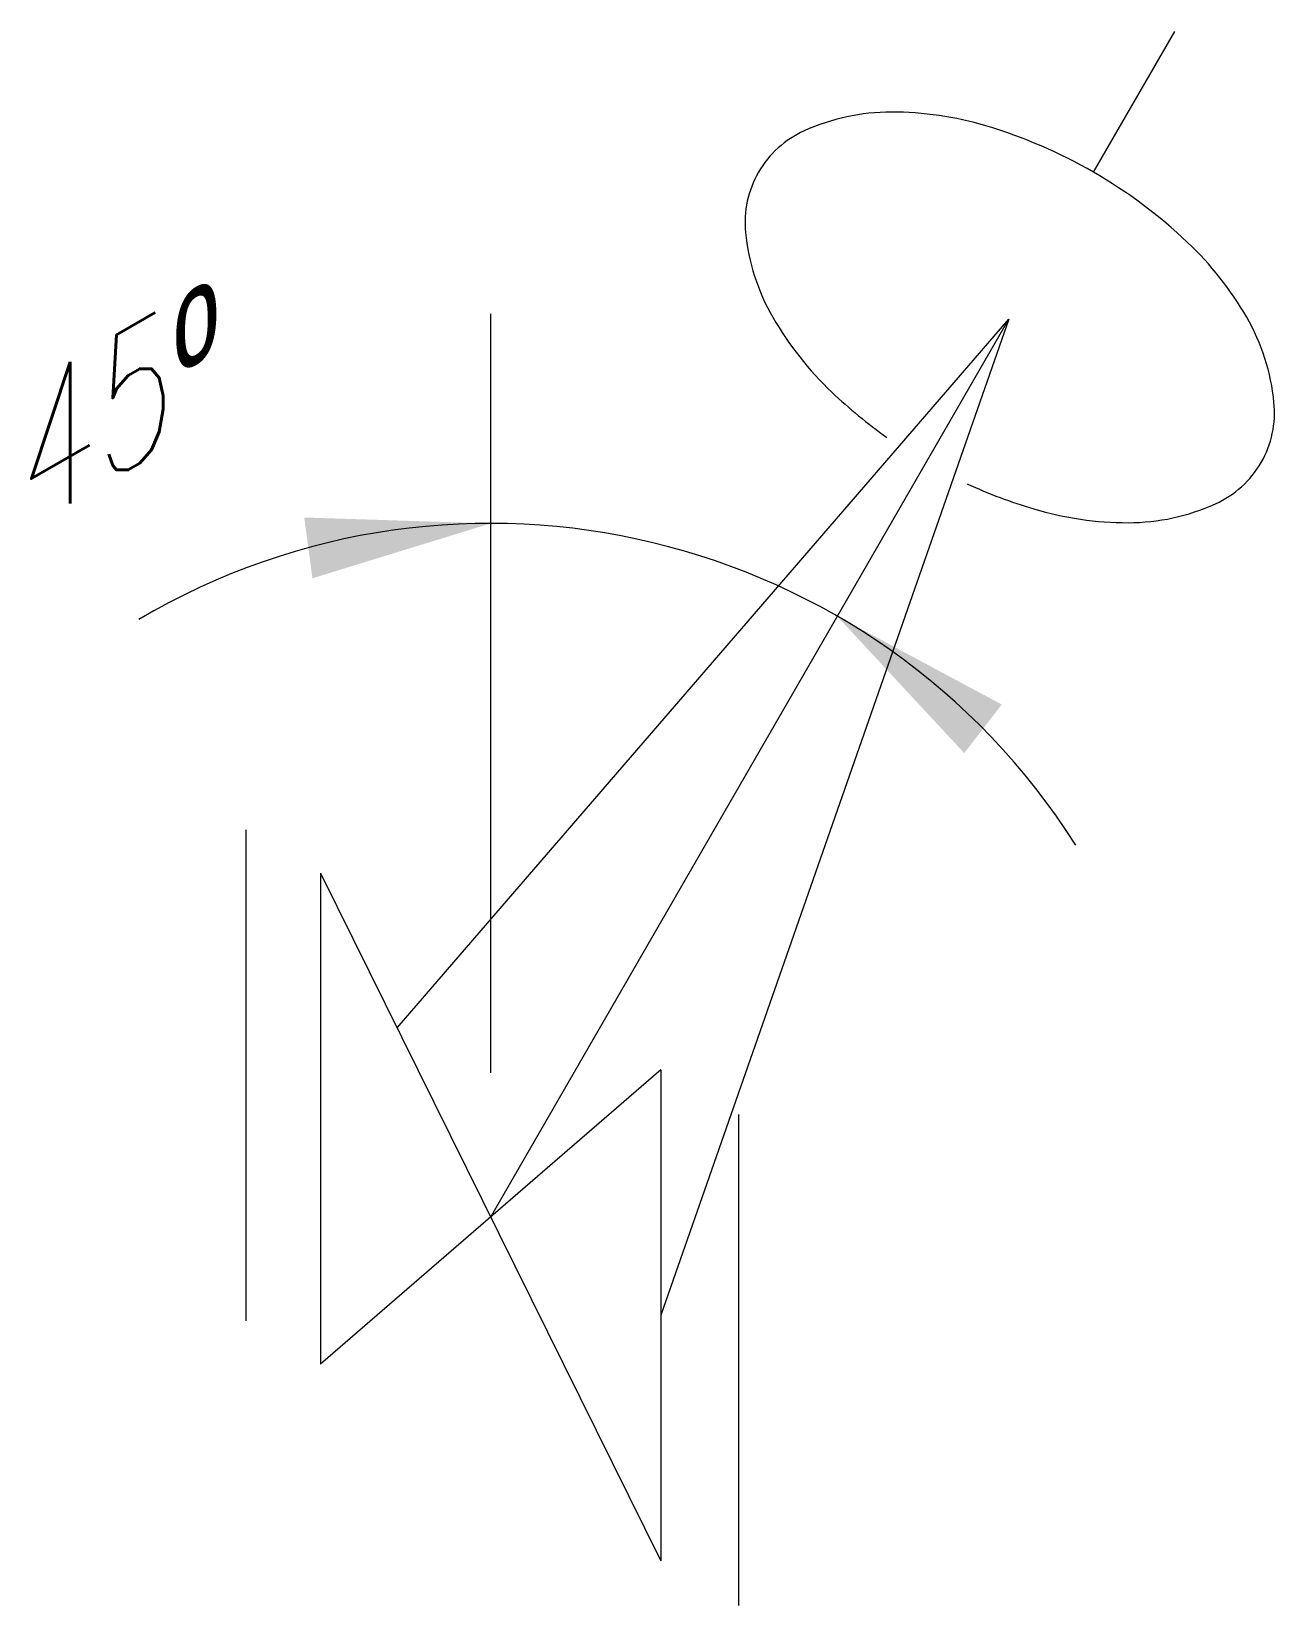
# Model space of a CAD drawing. Header units: millimetres. Extents: x -9999.62 to -9998.61, y -69.87 to -68.59.
import ezdxf

# ---------------------------------------------------------------- set-up
doc = ezdxf.new("R2010")
doc.units = ezdxf.units.MM
doc.layers.add('Tub_iso_válvulas', color=2, linetype='Continuous')
doc.styles.add('ISOPOS80', font='ROMANSBR', dxfattribs={"width": 0.85, "oblique": 30, "height": 2})

msp = doc.modelspace()

# ---------------------------------------------------------------- linework, layer by layer
at = {"layer": 'Tub_iso_válvulas', "color": 1}
for p, q in [((-9998.7529, -68.7021), (-9998.6867, -68.5874)), ((-9999.2443, -69.4358), (-9999.2443, -68.8174)), ((-9999.3206, -69.3991), (-9998.8219, -68.8217)), ((-9999.2443, -69.5532), (-9998.8219, -68.8217)), ((-9998.8219, -68.8217), (-9999.1056, -69.6333))]:
    msp.add_line(p, q, dxfattribs=at)
at = {"layer": 'Tub_iso_válvulas'}
for p, q in [((-9999.444, -69.2379), (-9999.444, -69.6379)), ((-9999.383, -69.2731), (-9999.1056, -69.8333)), ((-9999.383, -69.2731), (-9999.383, -69.6731)), ((-9999.1056, -69.4333), (-9999.383, -69.6731)), ((-9999.1056, -69.4333), (-9999.1056, -69.8333)), ((-9999.0424, -69.4697), (-9999.0424, -69.8697))]:
    msp.add_line(p, q, dxfattribs=at)
at = {"layer": 'Tub_iso_válvulas', "color": 1}
msp.add_lwpolyline([(-9998.8558, -68.956, 0.035485), (-9998.8016, -68.9764, 0.072341), (-9998.7246, -68.9876, 0.106617), (-9998.6535, -68.9722, 0.156851), (-9998.6163, -68.9386, 0.156851), (-9998.6058, -68.8896, 0.106617), (-9998.628, -68.8203, 0.072341), (-9998.6762, -68.7593, 0.058752), (-9998.7529, -68.7021, 0.058752), (-9998.8407, -68.6643, 0.072341), (-9998.9177, -68.6531, 0.106617), (-9998.9888, -68.6684, 0.156851), (-9999.026, -68.7021, 0.156851), (-9999.0366, -68.7511, 0.106617), (-9999.0143, -68.8203, 0.072341), (-9998.9661, -68.8814, 0.035412), (-9998.9214, -68.9181, 0.058752)], format="xyb", dxfattribs=at)
msp.add_arc((-9999.2443, -69.5532), 0.565, 32.4219, 120.5147, dxfattribs=at)
for points in [[(-9999.3963, -68.9834), (-9999.3896, -69.0329), (-9999.2443, -68.9882)], [(-9998.8583, -69.1753), (-9998.8277, -69.1357), (-9998.9618, -69.0639)]]:
    msp.add_solid(points, dxfattribs=at)

# ---------------------------------------------------------------- texts
at = {"layer": 'Tub_iso_válvulas', "style": 'ISOPOS80', "oblique": 30, "width": 0.85}
msp.add_attdef('45º', (-9999.6281, -68.9956), '45%%D', height=0.1, rotation=30, dxfattribs=at)

doc.saveas('drawing.dxf')
